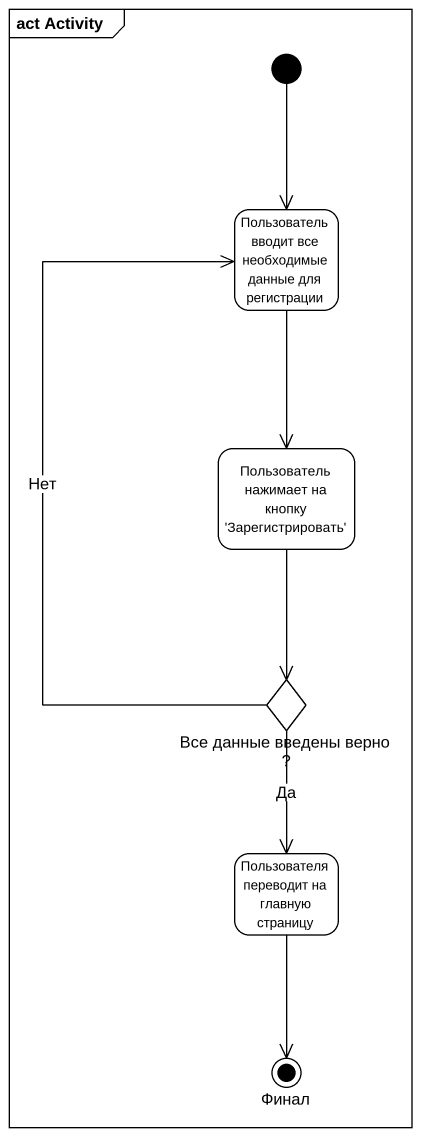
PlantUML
@startuml
mainframe act Activity
hide empty description
state "Пользователь вводит все необходимые данные для регистрации" as Пользователь_вводит_все
state "Пользователь нажимает на кнопку 'Зарегистрировать'" as Пользователь_нажимает_на
state "Все данные введены верно ?" as Все_данные_введены_верно <<choice>>
state "Пользователя переводит на главную страницу" as Пользователя_переводит_на
state Финал <<end>>
[*] --> Пользователь_вводит_все
Пользователь_вводит_все --> Пользователь_нажимает_на
Пользователь_нажимает_на --> Все_данные_введены_верно
Все_данные_введены_верно -up-> Пользователь_вводит_все : Нет
Все_данные_введены_верно --> Пользователя_переводит_на : Да
Пользователя_переводит_на --> Финал
@enduml
